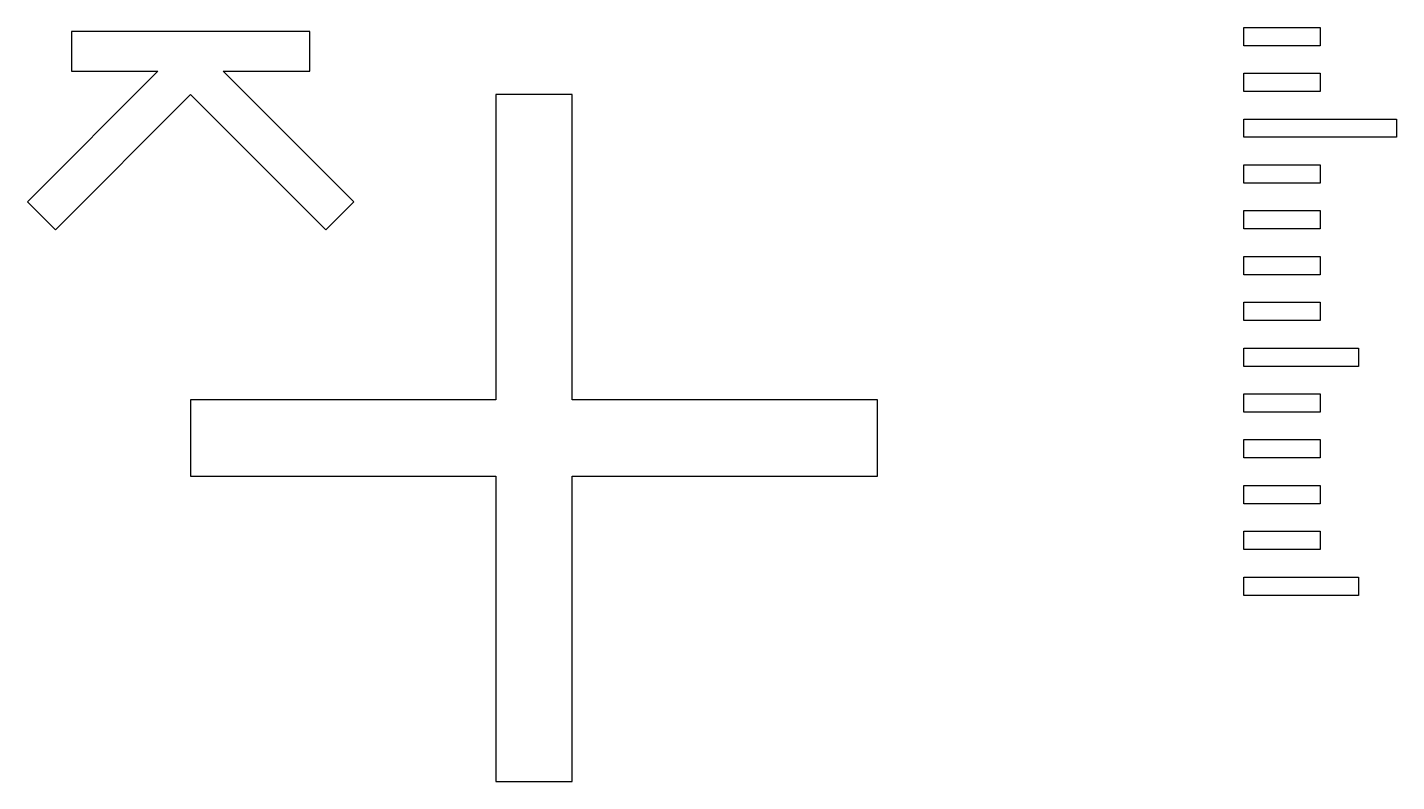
# Model space of a CAD drawing. Extents: x -24493 to 76507, y 84496 to 185496.
# Drawn here: x 25675 to 26572, y 120026 to 120520 of the extents above; entities that cross this region are included whole.
import ezdxf

# ---------------------------------------------------------------- set-up
doc = ezdxf.new("R2010")
doc.units = 13
doc.layers.add('CL - Main', color=150, linetype='Continuous')

msp = doc.modelspace()

# ---------------------------------------------------------------- linework, layer by layer
at = {"layer": 'CL - Main'}
for p, q in [((26471.79, 120519.86), (26521.79, 120519.86)), ((26471.79, 120507.86), (26471.79, 120519.86)), ((26521.79, 120519.86), (26521.79, 120507.86)), ((25703.79, 120517.25), (25703.79, 120491.25)), ((25859.79, 120517.25), (25703.79, 120517.25)), ((25859.79, 120491.25), (25859.79, 120517.25)), ((26521.79, 120507.86), (26471.79, 120507.86)), ((25760.4, 120491.25), (25674.87, 120405.71)), ((25703.79, 120491.25), (25760.4, 120491.25)), ((25803.17, 120491.25), (25859.79, 120491.25)), ((25803.17, 120491.25), (25888.71, 120405.71)), ((26471.79, 120489.86), (26521.79, 120489.86)), ((26471.79, 120477.86), (26471.79, 120489.86)), ((26521.79, 120489.86), (26521.79, 120477.86)), ((25781.79, 120475.86), (25693.25, 120387.33)), ((25781.79, 120475.86), (25870.32, 120387.33)), ((25981.79, 120475.86), (25981.79, 120275.86)), ((26031.79, 120475.86), (25981.79, 120475.86)), ((26031.79, 120275.86), (26031.79, 120475.86)), ((26521.79, 120477.86), (26471.79, 120477.86)), ((26471.79, 120459.86), (26571.79, 120459.86)), ((26471.79, 120447.86), (26471.79, 120459.86)), ((26571.79, 120459.86), (26571.79, 120447.86)), ((26571.79, 120447.86), (26471.79, 120447.86)), ((26471.79, 120429.86), (26521.79, 120429.86)), ((26471.79, 120417.86), (26471.79, 120429.86)), ((26521.79, 120429.86), (26521.79, 120417.86)), ((26521.79, 120417.86), (26471.79, 120417.86)), ((25674.87, 120405.71), (25693.25, 120387.33)), ((25888.71, 120405.71), (25870.32, 120387.33)), ((26471.79, 120399.86), (26521.79, 120399.86)), ((26471.79, 120387.86), (26471.79, 120399.86)), ((26521.79, 120399.86), (26521.79, 120387.86)), ((26521.79, 120387.86), (26471.79, 120387.86)), ((26471.79, 120369.86), (26521.79, 120369.86)), ((26471.79, 120357.86), (26471.79, 120369.86)), ((26521.79, 120369.86), (26521.79, 120357.86)), ((26521.79, 120357.86), (26471.79, 120357.86)), ((26471.79, 120339.86), (26521.79, 120339.86)), ((26471.79, 120327.86), (26471.79, 120339.86)), ((26521.79, 120339.86), (26521.79, 120327.86)), ((26521.79, 120327.86), (26471.79, 120327.86)), ((26471.79, 120309.86), (26546.79, 120309.86)), ((26471.79, 120297.86), (26471.79, 120309.86)), ((26546.79, 120309.86), (26546.79, 120297.86)), ((26546.79, 120297.86), (26471.79, 120297.86)), ((26471.79, 120279.86), (26521.79, 120279.86)), ((26471.79, 120267.86), (26471.79, 120279.86)), ((26521.79, 120279.86), (26521.79, 120267.86)), ((25981.79, 120275.86), (25781.79, 120275.86)), ((25781.79, 120275.86), (25781.79, 120225.86)), ((26231.79, 120275.86), (26031.79, 120275.86)), ((26231.79, 120225.86), (26231.79, 120275.86)), ((26521.79, 120267.86), (26471.79, 120267.86)), ((26471.79, 120249.86), (26521.79, 120249.86)), ((26471.79, 120237.86), (26471.79, 120249.86)), ((26521.79, 120249.86), (26521.79, 120237.86)), ((26521.79, 120237.86), (26471.79, 120237.86)), ((25781.79, 120225.86), (25981.79, 120225.86)), ((25981.79, 120225.86), (25981.79, 120025.86)), ((26031.79, 120025.86), (26031.79, 120225.86)), ((26031.79, 120225.86), (26231.79, 120225.86)), ((26471.79, 120219.86), (26521.79, 120219.86)), ((26471.79, 120207.86), (26471.79, 120219.86)), ((26521.79, 120219.86), (26521.79, 120207.86)), ((26521.79, 120207.86), (26471.79, 120207.86)), ((26471.79, 120189.86), (26521.79, 120189.86)), ((26471.79, 120177.86), (26471.79, 120189.86)), ((26521.79, 120189.86), (26521.79, 120177.86)), ((26521.79, 120177.86), (26471.79, 120177.86)), ((26471.79, 120159.86), (26546.79, 120159.86)), ((26471.79, 120147.86), (26471.79, 120159.86)), ((26546.79, 120159.86), (26546.79, 120147.86)), ((26546.79, 120147.86), (26471.79, 120147.86)), ((25981.79, 120025.86), (26031.79, 120025.86))]:
    msp.add_line(p, q, dxfattribs=at)

doc.saveas('drawing.dxf')
